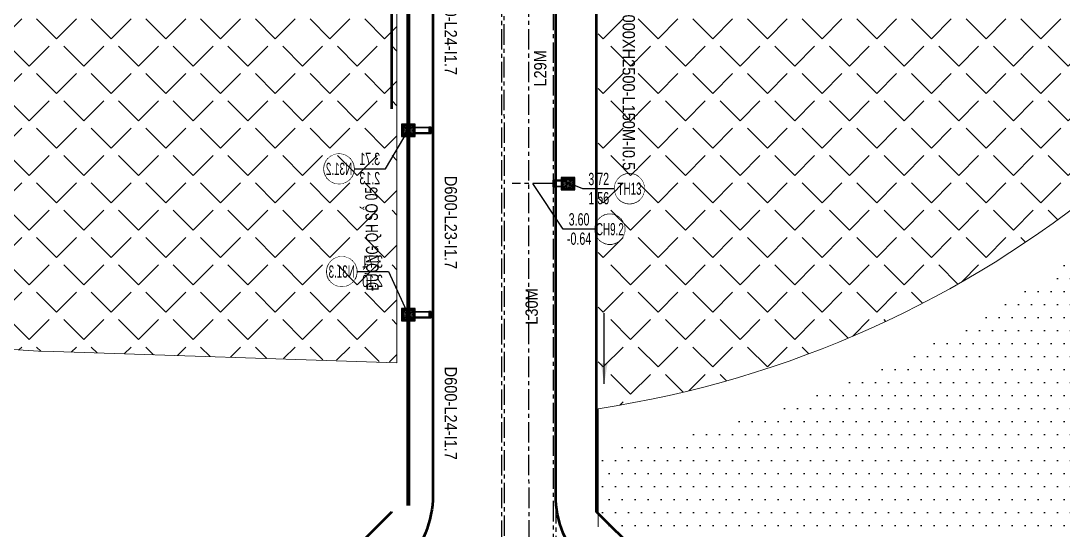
# Model space of a CAD drawing. Extents: x -2063571 to 559285, y 565862 to 1758715.
# Drawn here: x 558398.9 to 558526.2, y 1758231.7 to 1758293.9 of the extents above; entities that cross this region are included whole.
import ezdxf
from ezdxf.enums import TextEntityAlignment as Align

# ---------------------------------------------------------------- set-up
doc = ezdxf.new("R2010")
doc.units = 0
doc.header["$MEASUREMENT"] = 0
doc.set_wipeout_variables(frame=1)
for name, pattern in [('CENTER', [2, 1.25, -0.25, 0.25, -0.25]), ('CENTER2', [1.125, 0.75, -0.125, 0.125, -0.125]), ('DIVIDE2', [0.625, 0.25, -0.125, 0, -0.125, 0, -0.125]), ('HIDDEN', [0.375, 0.25, -0.125])]:
    doc.linetypes.add(name, pattern=pattern)
doc.layers.get('0').update_dxf_attribs({"linetype": 'CONTINUOUS'})
doc.layers.get('DEFPOINTS').update_dxf_attribs({"linetype": 'CONTINUOUS'})
for name, color, linetype, lineweight in [('11111111111111111', 251, 'CONTINUOUS', 0), ('1Duy CDDC', 4, 'CONTINUOUS', 5), ('1Duy CDMG', 3, 'CONTINUOUS', 5), ('1Duy TenGa', 6, 'CONTINUOUS', 5), ('CH', 7, 'CONTINUOUS', 0), ('DUONG CAT', 8, 'CONTINUOUS', 9), ('HACH', 9, 'CONTINUOUS', 5), ('Huong nuoc chay', 2, 'CONTINUOUS', 5), ('k-viahe', 6, 'CONTINUOUS', 15), ('KICH THUOC 1', 4, 'CONTINUOUS', 13), ('KT', 254, 'CONTINUOUS', 0), ('TENDUONGQH', 2, 'CONTINUOUS', 0)]:
    doc.layers.add(name, color=color, linetype=linetype, lineweight=lineweight)
for name, color, linetype in [('1Duy NetDong', 1, 'CONTINUOUS'), ('B-3000', 5, 'CONTINUOUS'), ('d600', 4, 'DIVIDE2'), ('d800', 4, 'CENTER2'), ('GA D600', 4, 'CENTER2'), ('M35 X 500', 6, 'CONTINUOUS'), ('QHCT_Cây xanh đơn vị ở', 76, 'CONTINUOUS'), ('QHCT_Đất công cộng đơn vị ở', 1, 'CONTINUOUS'), ('ththep', 3, 'CONTINUOUS')]:
    doc.layers.add(name, color=color, linetype=linetype)
doc.styles.add('Arial', font='arial_2.ttf', dxfattribs={"width": 0.85})
doc.styles.add('GT_Text_Duan1', font='VHAVAN_1.TTF', dxfattribs={"width": 1.1, "height": 25})
doc.styles.add('Q-TXT', font='ARIALN.TTF')
doc.dimstyles.new('2B3000X2500', dxfattribs={"dimtxt": 2.2, "dimasz": 3.5, "dimexe": 0.18, "dimexo": 0.0625, "dimgap": 0.2, "dimtad": 1, "dimdec": 0, "dimzin": 0, "dimdsep": 46, "dimtxsty": 'Arial', "dimcen": 0.09, "dimse1": 1, "dimse2": 1, "dimsd1": 1, "dimsd2": 1, "dimclrd": 2, "dimclrt": 256, "dimadec": 0, "dimazin": 0, "dimtfac": 1, "dimtdec": 0, "dimtofl": 0, "dimtmove": 2, "dimatfit": 3, "dimfxl": 1, "dimtfill": 1, "dimtfillclr": 256, "dimtolj": 1, "dimtzin": 0, "dimarcsym": 0})
doc.dimstyles.new('B2000X2000', dxfattribs={"dimtxt": 2.2, "dimasz": 3.5, "dimexe": 0.18, "dimexo": 0.0625, "dimgap": 0.2, "dimtad": 1, "dimdec": 0, "dimzin": 0, "dimdsep": 46, "dimtxsty": 'Arial', "dimcen": 0.09, "dimse1": 1, "dimse2": 1, "dimsd1": 1, "dimsd2": 1, "dimclrd": 2, "dimclrt": 256, "dimadec": 0, "dimazin": 0, "dimtfac": 1, "dimtdec": 0, "dimtofl": 0, "dimtmove": 2, "dimatfit": 3, "dimfxl": 1, "dimtfill": 1, "dimtfillclr": 256, "dimtolj": 1, "dimtzin": 0, "dimarcsym": 0})
doc.dimstyles.new('D300', dxfattribs={"dimtxt": 1.5, "dimasz": 3.5, "dimexe": 0.18, "dimexo": 0.0625, "dimgap": 0.2, "dimtad": 1, "dimdec": 0, "dimzin": 0, "dimdsep": 46, "dimtxsty": 'Arial', "dimcen": 0.09, "dimse1": 1, "dimse2": 1, "dimsd1": 1, "dimsd2": 1, "dimclrd": 2, "dimclrt": 256, "dimadec": 0, "dimazin": 0, "dimtfac": 1, "dimtdec": 0, "dimtofl": 0, "dimtmove": 2, "dimatfit": 3, "dimfxl": 1, "dimtfill": 1, "dimtfillclr": 256, "dimtolj": 1, "dimtzin": 0, "dimarcsym": 0})
doc.dimstyles.new('D600', dxfattribs={"dimtxt": 2.2, "dimasz": 3.5, "dimexe": 0.18, "dimexo": 0.0625, "dimgap": 0, "dimtad": 1, "dimdec": 0, "dimzin": 0, "dimdsep": 46, "dimtxsty": 'Arial', "dimcen": 0.09, "dimse1": 1, "dimse2": 1, "dimsd1": 1, "dimsd2": 1, "dimclrd": 2, "dimclrt": 256, "dimadec": 0, "dimazin": 0, "dimtfac": 1, "dimtdec": 0, "dimtofl": 0, "dimtmove": 2, "dimatfit": 3, "dimfxl": 1, "dimtfill": 1, "dimtfillclr": 256, "dimtolj": 1, "dimtzin": 0, "dimarcsym": 0})
pattern_1 = [(114.3671788103, (-1831200.80478, -224170.26384), (-0.0523692889328, 0.0020098775898), [0, -0.046875])]
pattern_2 = [(114.3671788103, (-1831200.99731, -224169.83876), (-0.0523692889328, 0.0020098775898), [0, -0.046875])]
pattern_3 = [(114.3671788103, (-1831201.18984, -224169.413678), (-0.0523692889328, 0.0020098775898), [0, -0.046875])]
pattern_4 = [(45, (1080.85, 348.8946), (-3.338859226, 3.338859226), [3.43408, -1.28778]), (135, (1080.85, 348.8946), (-3.338859226, -3.338859226), [3.43408, -1.28778])]

# ---------------------------------------------------------------- blocks, each defined once
blk = doc.blocks.new('g 25')
at = {"layer": 'HACH'}
h = blk.add_hatch(dxfattribs=at)
h.set_pattern_fill('DOTS', color=1, scale=0.75, angle=474.3672, style=0)
h.set_pattern_definition(pattern_1)
edge = h.paths.add_edge_path()
edge.add_line((0.6, 0.24), (-0.6, 0.24))
edge.add_line((-0.6, 0.24), (-0.6, 0.7))
edge.add_line((-0.6, 0.7), (0.6, 0.7))
edge.add_line((0.6, 0.7), (0.6, 0.24))
h = blk.add_hatch(dxfattribs=at)
h.set_pattern_fill('DOTS', color=1, scale=0.75, angle=474.3672, style=0)
h.set_pattern_definition(pattern_2)
edge = h.paths.add_edge_path()
edge.add_line((0.6, -0.23), (-0.6, -0.23))
edge.add_line((-0.6, -0.23), (-0.6, 0.23))
edge.add_line((-0.6, 0.23), (0.6, 0.23))
edge.add_line((0.6, 0.23), (0.6, -0.23))
h = blk.add_hatch(dxfattribs=at)
h.set_pattern_fill('DOTS', color=1, scale=0.75, angle=474.3672, style=0)
h.set_pattern_definition(pattern_3)
edge = h.paths.add_edge_path()
edge.add_line((0.6, -0.69), (-0.6, -0.69))
edge.add_line((-0.6, -0.69), (-0.6, -0.24))
edge.add_line((-0.6, -0.24), (0.6, -0.24))
edge.add_line((0.6, -0.24), (0.6, -0.69))
at = {"color": 1, "linetype": 'HIDDEN', "ltscale": 7.5}
for p, q in [((-0.3, -2.5), (-0.3, -0.6)), ((0.3, -2.5), (0.3, -0.6)), ((0.3, -2.7), (-0.3, -2.7))]:
    blk.add_line(p, q, dxfattribs=at)
blk.add_lwpolyline([(-0.5, 0.6), (-0.5, -0.6), (0.5, -0.6), (0.5, 0.6)], close=True, dxfattribs=at)
at = {"layer": 'DUONG CAT', "color": 1}
for points in [[(0.6, 0.7), (0.6, 0.24), (-0.6, 0.24), (-0.6, 0.7)], [(0.6, 0.23), (0.6, -0.23), (-0.6, -0.23), (-0.6, 0.23)], [(0.6, -0.24), (0.6, -0.69), (-0.6, -0.69), (-0.6, -0.24)]]:
    blk.add_lwpolyline(points, close=True, dxfattribs=at)
at = {"layer": 'KICH THUOC 1', "color": 1, "ltscale": 5}
for points in [[(-0.3, -2.7), (-0.28, -2.7), (-0.28, -2.55), (-0.3, -2.55)], [(-0.23, -2.7), (-0.21, -2.7), (-0.21, -2.55), (-0.23, -2.55)], [(-0.15, -2.7), (-0.13, -2.7), (-0.13, -2.55), (-0.15, -2.55)], [(-0.08, -2.7), (-0.06, -2.7), (-0.06, -2.55), (-0.08, -2.55)], [(-0.01, -2.7), (0.01, -2.7), (0.01, -2.55), (-0.01, -2.55)], [(0.06, -2.7), (0.08, -2.7), (0.08, -2.55), (0.06, -2.55)], [(0.14, -2.7), (0.16, -2.7), (0.16, -2.55), (0.14, -2.55)], [(0.21, -2.7), (0.23, -2.7), (0.23, -2.55), (0.21, -2.55)], [(0.28, -2.7), (0.3, -2.7), (0.3, -2.55), (0.28, -2.55)]]:
    blk.add_lwpolyline(points, close=True, dxfattribs=at)
at = {"layer": 'M35 X 500', "color": 1}
for p, q in [((0.6, 0.7), (-0.6, -0.69)), ((-0.4, -0.85), (-0.4, -2.5)), ((0.4, -0.85), (0.4, -2.5)), ((-0.4, -2.5), (-0.4, -2.8)), ((0.4, -2.5), (0.4, -2.8)), ((0.4, -2.8), (-0.4, -2.8))]:
    blk.add_line(p, q, dxfattribs=at)
for points in [[(-0.75, 0.85), (-0.75, -0.85), (0.75, -0.85), (0.75, 0.85)], [(-0.6, 0.7), (-0.6, -0.7), (0.6, -0.7), (0.6, 0.7)], [(0.4, -2.8), (0.4, -2.5), (-0.4, -2.5), (-0.4, -2.8)]]:
    blk.add_lwpolyline(points, close=True, dxfattribs=at)
at = {"layer": 'ththep', "color": 1, "ltscale": 5}
for p, q in [((-0.6, 0.7), (0.6, -0.69)), ((-0.6, 0.23), (0.6, 0.23)), ((-0.6, -0.23), (0.6, -0.23)), ((-0.6, -0.7), (0.6, -0.7))]:
    blk.add_line(p, q, dxfattribs=at)
blk = doc.blocks.new('*D274')
at = {"layer": 'DEFPOINTS', "color": 0, "lineweight": 35, "transparency": 16777216}
for p in [(558447.55, 1758304.89), (558447.55, 1758280.99), (558450.62, 1758280.99)]:
    blk.add_point(p, dxfattribs=at)
at = {"layer": 'KT', "transparency": 16777216, "insert": (558451.38, 1758292.94), "char_height": 1.5, "attachment_point": 5, "rotation": 270, "style": 'Arial', "bg_fill": 3, "box_fill_scale": 1.25, "bg_fill_color": 256, "bg_fill_true_color": 13158600, "bg_fill_transparency": 0}
blk.add_mtext('\\A1;D600-L24-I1.7', dxfattribs=at)
blk = doc.blocks.new('*D275')
at = {"layer": 'DEFPOINTS', "color": 0, "lineweight": 35, "transparency": 16777216}
for p in [(558447.55, 1758280.49), (558447.55, 1758257.99), (558450.62, 1758257.99)]:
    blk.add_point(p, dxfattribs=at)
at = {"layer": 'KT', "transparency": 16777216, "insert": (558451.38, 1758269.24), "char_height": 1.5, "attachment_point": 5, "rotation": 270, "style": 'Arial', "bg_fill": 3, "box_fill_scale": 1.25, "bg_fill_color": 256, "bg_fill_true_color": 13158600, "bg_fill_transparency": 0}
blk.add_mtext('\\A1;D600-L23-I1.7', dxfattribs=at)
blk = doc.blocks.new('*D276')
at = {"layer": 'DEFPOINTS', "color": 0, "lineweight": 35, "transparency": 16777216}
for p in [(558447.55, 1758257.99), (558447.44, 1758233.9), (558450.62, 1758233.9)]:
    blk.add_point(p, dxfattribs=at)
at = {"layer": 'KT', "transparency": 16777216, "insert": (558451.38, 1758245.94), "char_height": 1.5, "attachment_point": 5, "rotation": 270, "style": 'Arial', "bg_fill": 3, "box_fill_scale": 1.25, "bg_fill_color": 256, "bg_fill_true_color": 13158600, "bg_fill_transparency": 0}
blk.add_mtext('\\A1;D600-L24-I1.7', dxfattribs=at)
blk = doc.blocks.new('*U255')
at = {"layer": '1Duy NetDong', "ltscale": 3}
blk.add_lwpolyline([(-5.54, -3.91), (-2.31, -3.9), (-2.31, -3.9), (0, 0)], dxfattribs=at)
at = {"layer": '1Duy NetDong', "ltscale": 0.2}
blk.add_lwpolyline([(-7.05, -5.43), (-7.14, -5.43), (-7.24, -5.42), (-7.33, -5.41), (-7.43, -5.39), (-7.52, -5.36), (-7.61, -5.33), (-7.7, -5.29), (-7.78, -5.25), (-7.86, -5.2), (-7.94, -5.15), (-8.02, -5.09), (-8.09, -5.03), (-8.16, -4.96), (-8.22, -4.89), (-8.28, -4.81), (-8.33, -4.73), (-8.38, -4.65), (-8.42, -4.57), (-8.46, -4.48), (-8.49, -4.39), (-8.52, -4.3), (-8.54, -4.21), (-8.56, -4.11), (-8.57, -4.02), (-8.57, -3.92), (-8.57, -3.83), (-8.56, -3.73), (-8.54, -3.64), (-8.52, -3.54), (-8.5, -3.45), (-8.47, -3.36), (-8.43, -3.28), (-8.39, -3.19), (-8.34, -3.11), (-8.28, -3.03), (-8.23, -2.95), (-8.16, -2.88), (-8.1, -2.82), (-8.02, -2.75), (-7.95, -2.69), (-7.87, -2.64), (-7.79, -2.59), (-7.7, -2.55), (-7.62, -2.51), (-7.53, -2.48), (-7.44, -2.45), (-7.34, -2.43), (-7.25, -2.41), (-7.15, -2.4), (-7.06, -2.4), (-6.96, -2.4), (-6.87, -2.41), (-6.78, -2.43), (-6.68, -2.45), (-6.59, -2.47), (-6.5, -2.51), (-6.41, -2.54), (-6.33, -2.59), (-6.25, -2.63), (-6.17, -2.69), (-6.09, -2.75), (-6.02, -2.81), (-5.95, -2.88), (-5.89, -2.95), (-5.83, -3.02), (-5.78, -3.1), (-5.73, -3.18), (-5.68, -3.27), (-5.65, -3.35), (-5.61, -3.44), (-5.59, -3.54), (-5.57, -3.63), (-5.55, -3.72), (-5.54, -3.82), (-5.54, -3.91), (-5.54, -4.01), (-5.55, -4.1), (-5.56, -4.2), (-5.59, -4.29), (-5.61, -4.38), (-5.64, -4.47), (-5.68, -4.56), (-5.72, -4.64), (-5.77, -4.73), (-5.83, -4.8), (-5.88, -4.88), (-5.95, -4.95), (-6.01, -5.02), (-6.08, -5.08), (-6.16, -5.14), (-6.24, -5.19), (-6.32, -5.24), (-6.4, -5.29), (-6.49, -5.32), (-6.58, -5.36), (-6.67, -5.38), (-6.77, -5.41), (-6.86, -5.42), (-6.95, -5.43)], close=True, dxfattribs=at)
at = {"layer": '1Duy CDDC', "ltscale": 3, "style": 'GT_Text_Duan1', "text_generation_flag": 2, "width": 0.65}
blk.add_attdef('DG', text='', height=1.25, rotation=0.1774, dxfattribs=at).set_placement((-3.92, -4.24), align=Align.TOP_CENTER)
at = {"layer": '1Duy CDMG', "ltscale": 0.2, "style": 'GT_Text_Duan1', "text_generation_flag": 2, "width": 0.65}
blk.add_attdef('MG', text='', height=1.25, rotation=0.1774, dxfattribs=at).set_placement((-3.92, -3.91), align=Align.BOTTOM_CENTER)
at = {"ltscale": 0.2}
blk.add_wipeout([(-7.05, -5.43), (-7.14, -5.43), (-7.24, -5.42), (-7.33, -5.41), (-7.43, -5.39), (-7.52, -5.36), (-7.61, -5.33), (-7.7, -5.29), (-7.78, -5.25), (-7.86, -5.2), (-7.94, -5.15), (-8.02, -5.09), (-8.09, -5.03), (-8.16, -4.96), (-8.22, -4.89), (-8.28, -4.81), (-8.33, -4.73), (-8.38, -4.65), (-8.42, -4.57), (-8.46, -4.48), (-8.49, -4.39), (-8.52, -4.3), (-8.54, -4.21), (-8.56, -4.11), (-8.57, -4.02), (-8.57, -3.92), (-8.57, -3.83), (-8.56, -3.73), (-8.54, -3.64), (-8.52, -3.54), (-8.5, -3.45), (-8.47, -3.36), (-8.43, -3.28), (-8.39, -3.19), (-8.34, -3.11), (-8.28, -3.03), (-8.23, -2.95), (-8.16, -2.88), (-8.1, -2.82), (-8.02, -2.75), (-7.95, -2.69), (-7.87, -2.64), (-7.79, -2.59), (-7.7, -2.55), (-7.62, -2.51), (-7.53, -2.48), (-7.44, -2.45), (-7.34, -2.43), (-7.25, -2.41), (-7.15, -2.4), (-7.06, -2.4), (-6.96, -2.4), (-6.87, -2.41), (-6.78, -2.43), (-6.68, -2.45), (-6.59, -2.47), (-6.5, -2.51), (-6.41, -2.54), (-6.33, -2.59), (-6.25, -2.63), (-6.17, -2.69), (-6.09, -2.75), (-6.02, -2.81), (-5.95, -2.88), (-5.89, -2.95), (-5.83, -3.02), (-5.78, -3.1), (-5.73, -3.18), (-5.68, -3.27), (-5.65, -3.35), (-5.61, -3.44), (-5.59, -3.54), (-5.57, -3.63), (-5.55, -3.72), (-5.54, -3.82), (-5.54, -3.91), (-5.54, -4.01), (-5.55, -4.1), (-5.56, -4.2), (-5.59, -4.29), (-5.61, -4.38), (-5.64, -4.47), (-5.68, -4.56), (-5.72, -4.64), (-5.77, -4.73), (-5.83, -4.8), (-5.88, -4.88), (-5.95, -4.95), (-6.01, -5.02), (-6.08, -5.08), (-6.16, -5.14), (-6.24, -5.19), (-6.32, -5.24), (-6.4, -5.29), (-6.49, -5.32), (-6.58, -5.36), (-6.67, -5.38), (-6.77, -5.41), (-6.86, -5.42), (-6.95, -5.43)], dxfattribs=at).dxf.layer = '1Duy NetDong'
at = {"layer": '1Duy TenGa', "ltscale": 3, "style": 'GT_Text_Duan1', "text_generation_flag": 2, "width": 0.6}
blk.add_attdef('TEN', text='', height=1.25, rotation=0.1774, dxfattribs=at).set_placement((-7.05, -3.92), align=Align.MIDDLE_CENTER)
blk = doc.blocks.new('*U256')
at = {"layer": '1Duy NetDong', "ltscale": 0.2}
blk.add_lwpolyline([(-6.76, 2.86), (-6.86, 2.87), (-6.95, 2.87), (-7.05, 2.89), (-7.14, 2.91), (-7.23, 2.94), (-7.32, 2.97), (-7.41, 3), (-7.49, 3.05), (-7.58, 3.1), (-7.65, 3.15), (-7.73, 3.21), (-7.8, 3.27), (-7.87, 3.34), (-7.93, 3.41), (-7.99, 3.48), (-8.04, 3.56), (-8.09, 3.64), (-8.14, 3.73), (-8.17, 3.82), (-8.21, 3.91), (-8.23, 4), (-8.26, 4.09), (-8.27, 4.18), (-8.28, 4.28), (-8.28, 4.37), (-8.28, 4.47), (-8.27, 4.56), (-8.26, 4.66), (-8.24, 4.75), (-8.21, 4.84), (-8.18, 4.93), (-8.14, 5.02), (-8.1, 5.1), (-8.05, 5.19), (-8, 5.27), (-7.94, 5.34), (-7.88, 5.41), (-7.81, 5.48), (-7.74, 5.54), (-7.66, 5.6), (-7.58, 5.66), (-7.5, 5.7), (-7.42, 5.75), (-7.33, 5.79), (-7.24, 5.82), (-7.15, 5.85), (-7.06, 5.87), (-6.96, 5.88), (-6.87, 5.89), (-6.77, 5.89), (-6.68, 5.89), (-6.58, 5.88), (-6.49, 5.87), (-6.39, 5.85), (-6.3, 5.82), (-6.21, 5.79), (-6.13, 5.75), (-6.04, 5.71), (-5.96, 5.66), (-5.88, 5.61), (-5.8, 5.55), (-5.73, 5.49), (-5.67, 5.42), (-5.6, 5.35), (-5.54, 5.27), (-5.49, 5.19), (-5.44, 5.11), (-5.4, 5.03), (-5.36, 4.94), (-5.33, 4.85), (-5.3, 4.76), (-5.28, 4.67), (-5.26, 4.57), (-5.25, 4.48), (-5.25, 4.38), (-5.25, 4.29), (-5.26, 4.19), (-5.28, 4.1), (-5.3, 4.01), (-5.32, 3.91), (-5.36, 3.82), (-5.39, 3.74), (-5.44, 3.65), (-5.48, 3.57), (-5.54, 3.49), (-5.6, 3.42), (-5.66, 3.34), (-5.73, 3.28), (-5.8, 3.21), (-5.87, 3.15), (-5.95, 3.1), (-6.03, 3.05), (-6.12, 3.01), (-6.2, 2.97), (-6.29, 2.94), (-6.39, 2.91), (-6.48, 2.89), (-6.57, 2.88), (-6.67, 2.87)], close=True, dxfattribs=at)
at = {"layer": '1Duy NetDong', "ltscale": 3}
blk.add_lwpolyline([(-5.25, 4.38), (-2.02, 4.39), (-2.02, 4.39), (0, 0)], dxfattribs=at)
at = {"layer": '1Duy CDDC', "ltscale": 3, "style": 'GT_Text_Duan1', "text_generation_flag": 2, "width": 0.65}
blk.add_attdef('DG', text='', height=1.25, rotation=0.1774, dxfattribs=at).set_placement((-3.64, 4.05), align=Align.TOP_CENTER)
at = {"layer": '1Duy CDMG', "ltscale": 0.2, "style": 'GT_Text_Duan1', "text_generation_flag": 2, "width": 0.65}
blk.add_attdef('MG', text='', height=1.25, rotation=0.1774, dxfattribs=at).set_placement((-3.64, 4.39), align=Align.BOTTOM_CENTER)
at = {"ltscale": 0.2}
blk.add_wipeout([(-6.76, 2.86), (-6.86, 2.87), (-6.95, 2.87), (-7.05, 2.89), (-7.14, 2.91), (-7.23, 2.94), (-7.32, 2.97), (-7.41, 3), (-7.49, 3.05), (-7.58, 3.1), (-7.65, 3.15), (-7.73, 3.21), (-7.8, 3.27), (-7.87, 3.34), (-7.93, 3.41), (-7.99, 3.48), (-8.04, 3.56), (-8.09, 3.64), (-8.14, 3.73), (-8.17, 3.82), (-8.21, 3.91), (-8.23, 4), (-8.26, 4.09), (-8.27, 4.18), (-8.28, 4.28), (-8.28, 4.37), (-8.28, 4.47), (-8.27, 4.56), (-8.26, 4.66), (-8.24, 4.75), (-8.21, 4.84), (-8.18, 4.93), (-8.14, 5.02), (-8.1, 5.1), (-8.05, 5.19), (-8, 5.27), (-7.94, 5.34), (-7.88, 5.41), (-7.81, 5.48), (-7.74, 5.54), (-7.66, 5.6), (-7.58, 5.66), (-7.5, 5.7), (-7.42, 5.75), (-7.33, 5.79), (-7.24, 5.82), (-7.15, 5.85), (-7.06, 5.87), (-6.96, 5.88), (-6.87, 5.89), (-6.77, 5.89), (-6.68, 5.89), (-6.58, 5.88), (-6.49, 5.87), (-6.39, 5.85), (-6.3, 5.82), (-6.21, 5.79), (-6.13, 5.75), (-6.04, 5.71), (-5.96, 5.66), (-5.88, 5.61), (-5.8, 5.55), (-5.73, 5.49), (-5.67, 5.42), (-5.6, 5.35), (-5.54, 5.27), (-5.49, 5.19), (-5.44, 5.11), (-5.4, 5.03), (-5.36, 4.94), (-5.33, 4.85), (-5.3, 4.76), (-5.28, 4.67), (-5.26, 4.57), (-5.25, 4.48), (-5.25, 4.38), (-5.25, 4.29), (-5.26, 4.19), (-5.28, 4.1), (-5.3, 4.01), (-5.32, 3.91), (-5.36, 3.82), (-5.39, 3.74), (-5.44, 3.65), (-5.48, 3.57), (-5.54, 3.49), (-5.6, 3.42), (-5.66, 3.34), (-5.73, 3.28), (-5.8, 3.21), (-5.87, 3.15), (-5.95, 3.1), (-6.03, 3.05), (-6.12, 3.01), (-6.2, 2.97), (-6.29, 2.94), (-6.39, 2.91), (-6.48, 2.89), (-6.57, 2.88), (-6.67, 2.87)], dxfattribs=at).dxf.layer = '1Duy NetDong'
at = {"layer": '1Duy TenGa', "ltscale": 3, "style": 'GT_Text_Duan1', "text_generation_flag": 2, "width": 0.6}
blk.add_attdef('TEN', text='', height=1.25, rotation=0.1774, dxfattribs=at).set_placement((-6.77, 4.38), align=Align.MIDDLE_CENTER)
blk = doc.blocks.new('CH-2500')
at = {"layer": 'HACH'}
h = blk.add_hatch(dxfattribs=at)
h.set_pattern_fill('DOTS', color=256, scale=0.75, angle=474.3672, style=0)
h.set_pattern_definition(pattern_1)
edge = h.paths.add_edge_path()
edge.add_line((0.6, 0.24), (-0.6, 0.24))
edge.add_line((-0.6, 0.24), (-0.6, 0.7))
edge.add_line((-0.6, 0.7), (0.6, 0.7))
edge.add_line((0.6, 0.7), (0.6, 0.24))
h = blk.add_hatch(dxfattribs=at)
h.set_pattern_fill('DOTS', color=256, scale=0.75, angle=474.3672, style=0)
h.set_pattern_definition(pattern_2)
edge = h.paths.add_edge_path()
edge.add_line((0.6, -0.23), (-0.6, -0.23))
edge.add_line((-0.6, -0.23), (-0.6, 0.23))
edge.add_line((-0.6, 0.23), (0.6, 0.23))
edge.add_line((0.6, 0.23), (0.6, -0.23))
h = blk.add_hatch(dxfattribs=at)
h.set_pattern_fill('DOTS', color=256, scale=0.75, angle=474.3672, style=0)
h.set_pattern_definition(pattern_3)
edge = h.paths.add_edge_path()
edge.add_line((0.6, -0.69), (-0.6, -0.69))
edge.add_line((-0.6, -0.69), (-0.6, -0.24))
edge.add_line((-0.6, -0.24), (0.6, -0.24))
edge.add_line((0.6, -0.24), (0.6, -0.69))
at = {"color": 9, "linetype": 'HIDDEN', "ltscale": 7.5}
for p, q in [((-0.3, -1.5), (-0.3, -0.6)), ((0.3, -1.5), (0.3, -0.6)), ((0.3, -1.7), (-0.3, -1.7))]:
    blk.add_line(p, q, dxfattribs=at)
blk.add_lwpolyline([(-0.5, 0.6), (-0.5, -0.6), (0.5, -0.6), (0.5, 0.6)], close=True, dxfattribs=at)
at = {"layer": 'DUONG CAT'}
for points in [[(0.6, 0.7), (0.6, 0.24), (-0.6, 0.24), (-0.6, 0.7)], [(0.6, 0.23), (0.6, -0.23), (-0.6, -0.23), (-0.6, 0.23)], [(0.6, -0.24), (0.6, -0.69), (-0.6, -0.69), (-0.6, -0.24)]]:
    blk.add_lwpolyline(points, close=True, dxfattribs=at)
at = {"layer": 'KICH THUOC 1', "color": 9, "ltscale": 5}
for points in [[(-0.3, -1.7), (-0.28, -1.7), (-0.28, -1.55), (-0.3, -1.55)], [(-0.23, -1.7), (-0.21, -1.7), (-0.21, -1.55), (-0.23, -1.55)], [(-0.15, -1.7), (-0.13, -1.7), (-0.13, -1.55), (-0.15, -1.55)], [(-0.08, -1.7), (-0.06, -1.7), (-0.06, -1.55), (-0.08, -1.55)], [(-0.01, -1.7), (0.01, -1.7), (0.01, -1.55), (-0.01, -1.55)], [(0.06, -1.7), (0.08, -1.7), (0.08, -1.55), (0.06, -1.55)], [(0.14, -1.7), (0.16, -1.7), (0.16, -1.55), (0.14, -1.55)], [(0.21, -1.7), (0.23, -1.7), (0.23, -1.55), (0.21, -1.55)], [(0.28, -1.7), (0.3, -1.7), (0.3, -1.55), (0.28, -1.55)]]:
    blk.add_lwpolyline(points, close=True, dxfattribs=at)
at = {"layer": 'M35 X 500', "color": 3}
for p, q in [((0.6, 0.7), (-0.6, -0.69)), ((-0.4, -0.85), (-0.4, -1.5)), ((0.4, -0.85), (0.4, -1.5)), ((-0.4, -1.5), (-0.4, -1.8)), ((0.4, -1.8), (-0.4, -1.8)), ((0.4, -1.5), (0.4, -1.8))]:
    blk.add_line(p, q, dxfattribs=at)
for points in [[(-0.75, 0.85), (-0.75, -0.85), (0.75, -0.85), (0.75, 0.85)], [(-0.6, 0.7), (-0.6, -0.7), (0.6, -0.7), (0.6, 0.7)], [(0.4, -1.8), (0.4, -1.5), (-0.4, -1.5), (-0.4, -1.8)]]:
    blk.add_lwpolyline(points, close=True, dxfattribs=at)
at = {"layer": 'ththep', "ltscale": 5}
for p, q in [((-0.6, 0.7), (0.6, -0.69)), ((-0.6, 0.23), (0.6, 0.23)), ((-0.6, -0.23), (0.6, -0.23)), ((-0.6, -0.7), (0.6, -0.7))]:
    blk.add_line(p, q, dxfattribs=at)
blk = doc.blocks.new('*D284')
at = {"layer": 'DEFPOINTS', "color": 0, "linetype": 'CENTER2', "lineweight": 35, "transparency": 16777216}
for p in [(558462.24, 1758273.98), (558465.05, 1758273.98), (558465.05, 1758243.99)]:
    blk.add_point(p, dxfattribs=at)
at = {"layer": 'd800', "linetype": 'CENTER2', "transparency": 16777216, "insert": (558461.27, 1758258.98), "char_height": 1.5, "attachment_point": 5, "rotation": 90, "style": 'Arial', "bg_fill": 3, "box_fill_scale": 1.25, "bg_fill_color": 256, "bg_fill_true_color": 13158600, "bg_fill_transparency": 0}
blk.add_mtext('\\A1;L30M', dxfattribs=at)
blk = doc.blocks.new('*D285')
at = {"layer": 'DEFPOINTS', "color": 0, "linetype": 'CENTER2', "lineweight": 35, "transparency": 16777216}
for p in [(558462.24, 1758302.49), (558464.75, 1758302.49), (558464.74, 1758273.98)]:
    blk.add_point(p, dxfattribs=at)
at = {"layer": 'd800', "linetype": 'CENTER2', "transparency": 16777216, "insert": (558462.32, 1758288.06), "char_height": 1.5, "attachment_point": 5, "rotation": 90, "style": 'Arial', "bg_fill": 3, "box_fill_scale": 1.25, "bg_fill_color": 256, "bg_fill_true_color": 13158600, "bg_fill_transparency": 0}
blk.add_mtext('\\A1;L29M', dxfattribs=at)
blk = doc.blocks.new('*D287')
at = {"layer": 'DEFPOINTS', "color": 0, "linetype": 'CENTER2', "lineweight": 35, "transparency": 16777216}
for p in [(558464.2, 1758375.88), (558468.38, 1758375.88), (558464.22, 1758225.88)]:
    blk.add_point(p, dxfattribs=at)
at = {"layer": 'd800', "linetype": 'CENTER2', "transparency": 16777216, "insert": (558473.11, 1758286.71), "char_height": 1.5, "attachment_point": 5, "rotation": 270.0089, "style": 'Arial', "bg_fill": 3, "box_fill_scale": 1.25, "bg_fill_color": 256, "bg_fill_true_color": 13158600, "bg_fill_transparency": 0}
blk.add_mtext('\\A1;2B3000XH2500-L150M-I0.5', dxfattribs=at)
blk = doc.blocks.new('*U233')
at = {"layer": '1Duy NetDong', "ltscale": 3}
blk.add_lwpolyline([(5.16, -0.77), (1.93, -0.78), (1.93, -0.78), (0, 0)], dxfattribs=at)
at = {"layer": '1Duy NetDong', "ltscale": 0.2}
blk.add_lwpolyline([(6.68, -2.28), (6.78, -2.28), (6.87, -2.27), (6.96, -2.26), (7.06, -2.23), (7.15, -2.21), (7.24, -2.18), (7.33, -2.14), (7.41, -2.09), (7.49, -2.05), (7.57, -1.99), (7.65, -1.93), (7.72, -1.87), (7.78, -1.8), (7.85, -1.73), (7.91, -1.66), (7.96, -1.58), (8.01, -1.49), (8.05, -1.41), (8.09, -1.32), (8.12, -1.23), (8.15, -1.14), (8.17, -1.05), (8.18, -0.95), (8.19, -0.86), (8.19, -0.76), (8.19, -0.67), (8.18, -0.57), (8.16, -0.48), (8.14, -0.39), (8.12, -0.3), (8.08, -0.21), (8.05, -0.12), (8, -0.03), (7.95, 0.05), (7.9, 0.13), (7.84, 0.2), (7.78, 0.27), (7.71, 0.34), (7.64, 0.4), (7.56, 0.46), (7.48, 0.51), (7.4, 0.56), (7.32, 0.61), (7.23, 0.64), (7.14, 0.68), (7.05, 0.7), (6.96, 0.72), (6.86, 0.74), (6.77, 0.75), (6.67, 0.75), (6.58, 0.74), (6.48, 0.74), (6.39, 0.72), (6.29, 0.7), (6.2, 0.67), (6.11, 0.64), (6.03, 0.6), (5.94, 0.56), (5.86, 0.51), (5.78, 0.46), (5.71, 0.4), (5.64, 0.33), (5.57, 0.27), (5.51, 0.19), (5.45, 0.12), (5.39, 0.04), (5.35, -0.04), (5.3, -0.13), (5.27, -0.21), (5.23, -0.3), (5.21, -0.4), (5.19, -0.49), (5.17, -0.58), (5.16, -0.68), (5.16, -0.77), (5.16, -0.87), (5.17, -0.96), (5.19, -1.06), (5.21, -1.15), (5.24, -1.24), (5.27, -1.33), (5.31, -1.42), (5.35, -1.5), (5.4, -1.58), (5.45, -1.66), (5.51, -1.74), (5.57, -1.81), (5.64, -1.88), (5.71, -1.94), (5.79, -2), (5.87, -2.05), (5.95, -2.1), (6.04, -2.14), (6.12, -2.18), (6.21, -2.21), (6.3, -2.24), (6.4, -2.26), (6.49, -2.27), (6.59, -2.28)], close=True, dxfattribs=at)
at = {"layer": '1Duy CDDC', "ltscale": 3, "style": 'GT_Text_Duan1', "width": 0.65}
blk.add_attdef('DG', text='', height=1.25, rotation=0.1774, dxfattribs=at).set_placement((3.55, -1.11), align=Align.TOP_CENTER)
at = {"layer": '1Duy CDMG', "ltscale": 0.2, "style": 'GT_Text_Duan1', "width": 0.65}
blk.add_attdef('MG', text='', height=1.25, rotation=0.1774, dxfattribs=at).set_placement((3.55, -0.78), align=Align.BOTTOM_CENTER)
at = {"ltscale": 0.2}
blk.add_wipeout([(6.68, -2.28), (6.78, -2.28), (6.87, -2.27), (6.96, -2.26), (7.06, -2.23), (7.15, -2.21), (7.24, -2.18), (7.33, -2.14), (7.41, -2.09), (7.49, -2.05), (7.57, -1.99), (7.65, -1.93), (7.72, -1.87), (7.78, -1.8), (7.85, -1.73), (7.91, -1.66), (7.96, -1.58), (8.01, -1.49), (8.05, -1.41), (8.09, -1.32), (8.12, -1.23), (8.15, -1.14), (8.17, -1.05), (8.18, -0.95), (8.19, -0.86), (8.19, -0.76), (8.19, -0.67), (8.18, -0.57), (8.16, -0.48), (8.14, -0.39), (8.12, -0.3), (8.08, -0.21), (8.05, -0.12), (8, -0.03), (7.95, 0.05), (7.9, 0.13), (7.84, 0.2), (7.78, 0.27), (7.71, 0.34), (7.64, 0.4), (7.56, 0.46), (7.48, 0.51), (7.4, 0.56), (7.32, 0.61), (7.23, 0.64), (7.14, 0.68), (7.05, 0.7), (6.96, 0.72), (6.86, 0.74), (6.77, 0.75), (6.67, 0.75), (6.58, 0.74), (6.48, 0.74), (6.39, 0.72), (6.29, 0.7), (6.2, 0.67), (6.11, 0.64), (6.03, 0.6), (5.94, 0.56), (5.86, 0.51), (5.78, 0.46), (5.71, 0.4), (5.64, 0.33), (5.57, 0.27), (5.51, 0.19), (5.45, 0.12), (5.39, 0.04), (5.35, -0.04), (5.3, -0.13), (5.27, -0.21), (5.23, -0.3), (5.21, -0.4), (5.19, -0.49), (5.17, -0.58), (5.16, -0.68), (5.16, -0.77), (5.16, -0.87), (5.17, -0.96), (5.19, -1.06), (5.21, -1.15), (5.24, -1.24), (5.27, -1.33), (5.31, -1.42), (5.35, -1.5), (5.4, -1.58), (5.45, -1.66), (5.51, -1.74), (5.57, -1.81), (5.64, -1.88), (5.71, -1.94), (5.79, -2), (5.87, -2.05), (5.95, -2.1), (6.04, -2.14), (6.12, -2.18), (6.21, -2.21), (6.3, -2.24), (6.4, -2.26), (6.49, -2.27), (6.59, -2.28)], dxfattribs=at).dxf.layer = '1Duy NetDong'
at = {"layer": '1Duy TenGa', "ltscale": 3, "style": 'GT_Text_Duan1', "width": 0.6}
blk.add_attdef('TEN', text='', height=1.25, rotation=0.1774, dxfattribs=at).set_placement((6.68, -0.77), align=Align.MIDDLE_CENTER)
blk = doc.blocks.new('*U237')
at = {"layer": '1Duy NetDong', "ltscale": 3}
blk.add_lwpolyline([(6.34, -4.64), (3.11, -4.64), (3.11, -4.64), (0, 0)], dxfattribs=at)
at = {"layer": '1Duy NetDong', "ltscale": 0.2}
blk.add_lwpolyline([(7.85, -6.16), (7.95, -6.15), (8.04, -6.15), (8.14, -6.13), (8.23, -6.11), (8.32, -6.08), (8.41, -6.05), (8.5, -6.01), (8.58, -5.97), (8.66, -5.92), (8.74, -5.87), (8.82, -5.81), (8.89, -5.75), (8.96, -5.68), (9.02, -5.61), (9.08, -5.53), (9.13, -5.45), (9.18, -5.37), (9.22, -5.29), (9.26, -5.2), (9.29, -5.11), (9.32, -5.02), (9.34, -4.93), (9.36, -4.83), (9.36, -4.74), (9.37, -4.64), (9.36, -4.55), (9.36, -4.45), (9.34, -4.36), (9.32, -4.26), (9.29, -4.17), (9.26, -4.08), (9.22, -4), (9.18, -3.91), (9.13, -3.83), (9.08, -3.75), (9.02, -3.68), (8.96, -3.6), (8.89, -3.54), (8.82, -3.47), (8.74, -3.42), (8.66, -3.36), (8.58, -3.31), (8.5, -3.27), (8.41, -3.23), (8.32, -3.2), (8.23, -3.17), (8.14, -3.15), (8.04, -3.14), (7.95, -3.13), (7.85, -3.13), (7.76, -3.13), (7.66, -3.14), (7.57, -3.15), (7.47, -3.17), (7.38, -3.2), (7.29, -3.23), (7.21, -3.27), (7.12, -3.31), (7.04, -3.36), (6.96, -3.42), (6.89, -3.47), (6.81, -3.54), (6.75, -3.6), (6.68, -3.68), (6.63, -3.75), (6.57, -3.83), (6.52, -3.91), (6.48, -4), (6.44, -4.08), (6.41, -4.17), (6.38, -4.26), (6.36, -4.36), (6.35, -4.45), (6.34, -4.55), (6.34, -4.64), (6.34, -4.74), (6.35, -4.83), (6.36, -4.93), (6.38, -5.02), (6.41, -5.11), (6.44, -5.2), (6.48, -5.29), (6.52, -5.37), (6.57, -5.45), (6.63, -5.53), (6.68, -5.61), (6.75, -5.68), (6.81, -5.75), (6.89, -5.81), (6.96, -5.87), (7.04, -5.92), (7.12, -5.97), (7.21, -6.01), (7.29, -6.05), (7.38, -6.08), (7.47, -6.11), (7.57, -6.13), (7.66, -6.15), (7.76, -6.15)], close=True, dxfattribs=at)
at = {"layer": '1Duy CDDC', "ltscale": 3, "style": 'GT_Text_Duan1', "width": 0.65}
blk.add_attdef('DG', text='', height=1.25, dxfattribs=at).set_placement((4.72, -4.98), align=Align.TOP_CENTER)
at = {"layer": '1Duy CDMG', "ltscale": 0.2, "style": 'GT_Text_Duan1', "width": 0.65}
blk.add_attdef('MG', text='', height=1.25, dxfattribs=at).set_placement((4.72, -4.64), align=Align.BOTTOM_CENTER)
at = {"ltscale": 0.2}
blk.add_wipeout([(7.85, -6.16), (7.95, -6.15), (8.04, -6.15), (8.14, -6.13), (8.23, -6.11), (8.32, -6.08), (8.41, -6.05), (8.5, -6.01), (8.58, -5.97), (8.66, -5.92), (8.74, -5.87), (8.82, -5.81), (8.89, -5.75), (8.96, -5.68), (9.02, -5.61), (9.08, -5.53), (9.13, -5.45), (9.18, -5.37), (9.22, -5.29), (9.26, -5.2), (9.29, -5.11), (9.32, -5.02), (9.34, -4.93), (9.36, -4.83), (9.36, -4.74), (9.37, -4.64), (9.36, -4.55), (9.36, -4.45), (9.34, -4.36), (9.32, -4.26), (9.29, -4.17), (9.26, -4.08), (9.22, -4), (9.18, -3.91), (9.13, -3.83), (9.08, -3.75), (9.02, -3.68), (8.96, -3.6), (8.89, -3.54), (8.82, -3.47), (8.74, -3.42), (8.66, -3.36), (8.58, -3.31), (8.5, -3.27), (8.41, -3.23), (8.32, -3.2), (8.23, -3.17), (8.14, -3.15), (8.04, -3.14), (7.95, -3.13), (7.85, -3.13), (7.76, -3.13), (7.66, -3.14), (7.57, -3.15), (7.47, -3.17), (7.38, -3.2), (7.29, -3.23), (7.21, -3.27), (7.12, -3.31), (7.04, -3.36), (6.96, -3.42), (6.89, -3.47), (6.81, -3.54), (6.75, -3.6), (6.68, -3.68), (6.63, -3.75), (6.57, -3.83), (6.52, -3.91), (6.48, -4), (6.44, -4.08), (6.41, -4.17), (6.38, -4.26), (6.36, -4.36), (6.35, -4.45), (6.34, -4.55), (6.34, -4.64), (6.34, -4.74), (6.35, -4.83), (6.36, -4.93), (6.38, -5.02), (6.41, -5.11), (6.44, -5.2), (6.48, -5.29), (6.52, -5.37), (6.57, -5.45), (6.63, -5.53), (6.68, -5.61), (6.75, -5.68), (6.81, -5.75), (6.89, -5.81), (6.96, -5.87), (7.04, -5.92), (7.12, -5.97), (7.21, -6.01), (7.29, -6.05), (7.38, -6.08), (7.47, -6.11), (7.57, -6.13), (7.66, -6.15), (7.76, -6.15)], dxfattribs=at).dxf.layer = '1Duy NetDong'
at = {"layer": '1Duy TenGa', "ltscale": 3, "style": 'GT_Text_Duan1', "width": 0.6}
blk.add_attdef('TEN', text='', height=1.25, dxfattribs=at).set_placement((7.85, -4.64), align=Align.MIDDLE_CENTER)

msp = doc.modelspace()

# ---------------------------------------------------------------- hatches: boundary and pattern name
at = {"layer": 'TENDUONGQH', "linetype": 'Continuous'}
h = msp.add_hatch(dxfattribs=at)
h.set_pattern_fill('ANSI31', color=5, style=0)
h.set_pattern_definition([(45, (1017.99598, 368.75081), (-0.088388347648, 0.088388347648), [])])
h.paths.add_polyline_path([(558517.516, 1758160.281), (558521.116, 1758162.561), (558523.896, 1758165.281), (558518.436, 1758167.081), (558505.666, 1758168.431), (558506.296, 1758162.171), (558506.626, 1758162.171), (558506.626, 1758161.571), (558506.369, 1758161.571), (558507.026, 1758157.041), (558512.616, 1758158.131)])
edge = h.paths.add_edge_path()
edge.add_line((558593.316, 1758381.922), (558593.315, 1758383.422))
edge = h.paths.add_edge_path(flags=17)
edge.add_line((558595.416, 1758381.924), (558595.415, 1758383.424))
h.paths.add_polyline_path([(558595.416, 1758381.924), (558595.415, 1758384.023), (558593.316, 1758384.023), (558593.316, 1758381.922)])
edge = h.paths.add_edge_path(flags=0)
edge.add_line((558593.565, 1758383.173), (558593.565, 1758383.773))
h.paths.add_polyline_path([(558593.565, 1758383.773), (558595.166, 1758383.773), (558595.166, 1758382.174), (558593.565, 1758382.174)], flags=0)
h.paths.add_polyline_path([(558593.465, 1758383.873), (558595.266, 1758383.873), (558595.266, 1758382.074), (558593.465, 1758382.074)], flags=16)
h.paths.add_polyline_path([(558593.315, 1758384.023), (558595.416, 1758384.023), (558595.416, 1758381.924), (558593.315, 1758381.924)])
h.paths.add_polyline_path([(558593.465, 1758383.873), (558595.266, 1758383.873), (558595.266, 1758382.973), (558593.465, 1758382.973)], flags=0)
h.paths.add_polyline_path([(558593.465, 1758383.423), (558595.266, 1758383.423), (558595.266, 1758382.973), (558593.465, 1758382.973)], flags=0)
h.paths.add_polyline_path([(558593.465, 1758383.423), (558595.266, 1758383.423), (558595.266, 1758383.873), (558593.465, 1758383.873)], flags=16)
edge = h.paths.add_edge_path(flags=0)
edge.add_line((558593.565, 1758382.774), (558593.565, 1758382.174))
h.paths.add_polyline_path([(558593.465, 1758382.074), (558595.266, 1758382.074), (558595.266, 1758382.973), (558593.465, 1758382.973)], flags=16)
h.paths.add_polyline_path([(558593.465, 1758382.524), (558595.266, 1758382.524), (558595.266, 1758382.973), (558593.465, 1758382.973)], flags=0)
h.paths.add_polyline_path([(558593.465, 1758382.524), (558595.266, 1758382.524), (558595.266, 1758382.074), (558593.465, 1758382.074)], flags=16)

# ---------------------------------------------------------------- linework, layer by layer
at = {"layer": 'B-3000', "color": 7, "linetype": 'CENTER', "ltscale": 2, "flags": 128}
msp.add_lwpolyline([(558464.175, 1758310.975), (558464.245, 1758064.782), (558437.972, 1758064.788), (558437.972, 1758060.058)], dxfattribs=at)
at = {"layer": 'd600', "color": 6, "linetype": 'DIVIDE2', "ltscale": 10, "const_width": 0.5}
msp.add_lwpolyline([(558446.199, 1758234.647), (558446.199, 1758282.21), (558446.199, 1758290.099), (558446.199, 1758303.986)], dxfattribs=at)

# ---------------------------------------------------------------- block references
at = {"layer": 'CH', "linetype": 'CENTER2', "rotation": 269.999999987093}
msp.add_blockref('CH-2500', (558465.699, 1758273.987), dxfattribs=at)
at = {"layer": 'GA D600', "linetype": 'CENTER2', "rotation": 90}
for p in [(558446.199, 1758280.486), (558446.199, 1758257.986)]:
    msp.add_blockref('g 25', p, dxfattribs=at)

# ---------------------------------------------------------------- leaders
at = {"layer": 'Huong nuoc chay'}
msp.add_leader([(558470.118, 1758249.527), (558470.117, 1758258.143)], dimstyle='D300', override={"dimasz": 2.5, "dimgap": 0.2, "dimtad": 0}, dxfattribs=at)

# ---------------------------------------------------------------- next in the draw order: block references
at = {"layer": '1Duy NetDong', "xscale": 1.2000048000192, "yscale": 1.2000048000192, "zscale": 1.2000048000192}
for name, p, values in [('*U255', (558446.198, 1758280.489), {'TEN': 'N31.2', 'DG': '2.13', 'MG': '3.71'}), ('*U256', (558446.198, 1758257.989), {'TEN': 'N31.3', 'DG': '2.10', 'MG': '3.71'})]:
    msp.add_blockref(name, p, dxfattribs=at).add_auto_attribs(values)

# ---------------------------------------------------------------- next in the draw order: dimensions: what is measured, and where the dimension line sits
at = {"layer": 'd800', "linetype": 'CENTER2'}
dim = msp.add_linear_dim(base=(558462.239, 1758273.976), p1=(558465.052, 1758243.986), p2=(558465.052, 1758273.976), angle=90, dimstyle='B2000X2000', override={"dimtxt": 1.5, "dimpost": 'L<>M'}, dxfattribs=at)
dim.commit()
dim.dimension.update_dxf_attribs({"geometry": '*D284', "text_midpoint": (558461.273, 1758258.981)})
at = {"layer": 'KT'}
dim = msp.add_linear_dim(base=(558450.617, 1758280.987), p1=(558447.549, 1758304.887), p2=(558447.549, 1758280.987), angle=270, dimstyle='D600', override={"dimtxt": 1.5, "dimpost": 'D600-L<>-I1.7'}, dxfattribs=at)
dim.commit()
dim.dimension.update_dxf_attribs({"geometry": '*D274', "text_midpoint": (558451.383, 1758292.937)})

# ---------------------------------------------------------------- next in the draw order: hatches: boundary and pattern name
at = {"layer": 'QHCT_Đất công cộng đơn vị ở'}
h = msp.add_hatch(dxfattribs=at)
h.set_pattern_fill('ANGLE', color=8, scale=0.676, angle=45, style=0)
h.set_pattern_definition(pattern_4)
edge = h.paths.add_edge_path()
edge.add_arc((558455.987, 1758373.972), 66.821, 204.99365, 256.5908, ccw=False)
edge.add_arc((558388.857, 1758340.605), 8.335, 38.01938, 99.23968)
edge.add_arc((558451.827, 1758115.201), 242.319, 105.38992, 123.79481)
edge.add_arc((558572.188, 1758477.902), 301.868, 212.30478, 222.29131)
edge.add_arc((558404.861, 1758337.552), 84.107, 228.27834, 268.6771)
edge.add_line((558402.919, 1758253.467), (558444.802, 1758252.184))
edge.add_line((558444.802, 1758252.184), (558444.802, 1758302.509))
edge.add_arc((558437.802, 1758302.509), 7, 360, 427.40894)

# ---------------------------------------------------------------- next in the draw order: linework, layer by layer
at = {"layer": '11111111111111111', "color": 1, "lineweight": 53}
msp.add_lwpolyline([(558444.199, 1758283.133), (558444.199, 1758304.347, 0.3470587), (558438.826, 1758311.155, -0.2253767), (558396.066, 1758345.581, -0.005515), (558395.466, 1758346.859, 0.3675285), (558387.259, 1758350.71, 0.0955413), (558305.359, 1758310.521), (558296.564, 1758303.881), (558295.562, 1758296.871), (558311.373, 1758275.664, 0.2264952), (558389.592, 1758228.908), (558439.191, 1758228.908), (558444.199, 1758233.915), (558444.199, 1758233.915)], format="xyb", dxfattribs=at)
at = {"layer": 'k-viahe', "ltscale": 2}
msp.add_lwpolyline([(558348.747, 1758274.859, -0.0415948), (558317.015, 1758316.557, -0.0811131), (558387.748, 1758348.866, -0.2662147), (558395.423, 1758345.738, 0.1130249), (558413.743, 1758322.198, 0.1093836), (558439.403, 1758309.324, -0.3481305), (558444.802, 1758302.509), (558444.802, 1758252.111), (558402.919, 1758253.467, -0.178096)], format="xyb", close=True, dxfattribs=at)
msp.add_lwpolyline([(558348.747, 1758274.859, -0.0415948), (558317.015, 1758316.557, -0.0811131), (558387.748, 1758348.866, -0.2662147), (558395.423, 1758345.738, 0.1130249), (558413.743, 1758322.198, 0.1093836), (558439.403, 1758309.324, -0.3481305), (558444.802, 1758302.509), (558444.802, 1758252.111), (558402.919, 1758253.467, -0.178096)], format="xyb", close=True, dxfattribs=at)
for points in [[(558444.802, 1758252.111), (558444.802, 1758302.509, 0.3481305), (558439.403, 1758309.324, -0.2259563), (558395.423, 1758345.738, 0.2736643), (558387.519, 1758348.832)], [(558444.802, 1758252.111), (558402.919, 1758253.467, -0.178096), (558348.747, 1758274.859, -0.0415948), (558317.015, 1758316.557, -0.038624)]]:
    msp.add_lwpolyline(points, format="xyb", dxfattribs=at)

# ---------------------------------------------------------------- next in the draw order: texts
at = {"layer": 'TENDUONGQH', "color": 8, "style": 'Q-TXT', "width": 0.85}
msp.add_text('ÐƯỜNG QH SỐ 05', height=1.5, rotation=90.77898, dxfattribs=at).set_placement((558441.842, 1758260.919, 0.7), align=Align.MIDDLE_LEFT)

# ---------------------------------------------------------------- next in the draw order: dimensions: what is measured, and where the dimension line sits
at = {"layer": 'd800', "linetype": 'CENTER2'}
dim = msp.add_linear_dim(base=(558462.239, 1758302.486), p1=(558464.738, 1758273.976), p2=(558464.752, 1758302.486), angle=90, dimstyle='B2000X2000', override={"dimtxt": 1.5, "dimpost": 'L<>M'}, dxfattribs=at)
dim.commit()
dim.dimension.update_dxf_attribs({"geometry": '*D285', "text_midpoint": (558462.319, 1758288.064), "dimtype": 160})
at = {"layer": 'KT'}
dim = msp.add_linear_dim(base=(558450.616751759, 1758257.986515325), p1=(558447.548591756, 1758280.486515325), p2=(558447.548591756, 1758257.986515325), angle=270, dimstyle='D600', override={"dimtxt": 1.5, "dimpost": 'D600-L<>-I1.7'}, dxfattribs=at)
dim.commit()
dim.dimension.update_dxf_attribs({"geometry": '*D275', "text_midpoint": (558451.383122836, 1758269.236515325)})

# ---------------------------------------------------------------- next in the draw order: linework, layer by layer
at = {"layer": 'B-3000', "color": 8, "linetype": 'CENTER', "ltscale": 2}
msp.add_line((558463.899, 1758273.987), (558458.877, 1758273.986), dxfattribs=at)
at = {"layer": 'B-3000', "color": 8, "linetype": 'CENTER', "ltscale": 2, "flags": 128}
msp.add_lwpolyline([(558460.882, 1758316.865, -0.0048814), (558460.876, 1758306.07), (558460.918, 1758157.637)], format="xyb", dxfattribs=at)

# ---------------------------------------------------------------- next in the draw order: dimensions: what is measured, and where the dimension line sits
at = {"layer": 'KT'}
dim = msp.add_linear_dim(base=(558450.617, 1758233.896), p1=(558447.549, 1758257.987), p2=(558447.439, 1758233.896), angle=270, dimstyle='D600', override={"dimtxt": 1.5, "dimpost": 'D600-L<>-I1.7'}, dxfattribs=at)
dim.commit()
dim.dimension.update_dxf_attribs({"geometry": '*D276', "text_midpoint": (558451.383, 1758245.941)})

# ---------------------------------------------------------------- next in the draw order: linework, layer by layer
at = {"layer": '11111111111111111', "color": 1, "lineweight": 53}
msp.add_lwpolyline([(558449.199, 1758282.21), (558449.199, 1758235.908, -0.4142136), (558437.199, 1758223.908), (558389.362, 1758223.908, -0.2267308), (558307.284, 1758272.783), (558298.143, 1758285.044), (558291.541, 1758293.899, -0.4124461), (558293.532, 1758307.857), (558302.346, 1758314.512, -0.0941674), (558384.654, 1758355.179, 0.0095244), (558385.946, 1758355.535, -0.3675285), (558400.016, 1758348.933, 0.2311251), (558439.988, 1758316.018, -0.3470587), (558449.199, 1758304.347), (558449.199, 1758290.099)], format="xyb", close=True, dxfattribs=at)
at = {"layer": 'B-3000', "color": 7, "linetype": 'CENTER', "ltscale": 2, "flags": 128}
for points in [[(558451.148, 1758314.723), (558457.874, 1758314.725), (558457.918, 1758159.387)], [(558451.148, 1758314.423), (558457.574, 1758314.425), (558457.618, 1758159.687)]]:
    msp.add_lwpolyline(points, dxfattribs=at)

# ---------------------------------------------------------------- next in the draw order: dimensions: what is measured, and where the dimension line sits
at = {"layer": 'd800', "linetype": 'CENTER2'}
dim = msp.add_linear_dim(base=(558468.381, 1758375.88), p1=(558464.219, 1758225.879), p2=(558464.196, 1758375.879), angle=90.00885, dimstyle='2B3000X2500', override={"dimtxt": 1.5, "dimpost": '2B3000XH2500-L<>M-I0.5'}, dxfattribs=at)
dim.commit()
dim.dimension.update_dxf_attribs({"geometry": '*D287', "text_midpoint": (558473.11, 1758286.709), "dimtype": 161})

# ---------------------------------------------------------------- next in the draw order: linework, layer by layer
at = {"layer": 'B-3000', "color": 7, "linetype": 'CENTER', "ltscale": 2, "flags": 128}
msp.add_lwpolyline([(558463.875, 1758311.229), (558463.899, 1758226.431)], dxfattribs=at)

# ---------------------------------------------------------------- next in the draw order: block references
at = {"layer": '1Duy NetDong', "xscale": 1.2000048000192, "yscale": 1.2000048000192, "zscale": 1.2000048000192}
msp.add_blockref('*U233', (558465.192, 1758274.29), dxfattribs=at).add_auto_attribs({'TEN': 'TH13', 'DG': '1.56', 'MG': '3.72'})

# ---------------------------------------------------------------- next in the draw order: block references
at = {"layer": '1Duy NetDong', "xscale": 1.200192030724916, "yscale": 1.200192030724916, "zscale": 1.200192030724916}
msp.add_blockref('*U237', (558461.387, 1758273.988), dxfattribs=at).add_auto_attribs({'TEN': 'CH9.2', 'DG': '-0.64', 'MG': '3.60'})

# ---------------------------------------------------------------- next in the draw order: hatches: boundary and pattern name
at = {"layer": 'QHCT_Cây xanh đơn vị ở'}
h = msp.add_hatch(dxfattribs=at)
h.set_pattern_fill('DOTS', color=8, style=0)
h.set_pattern_definition([(0, (1080.4217, 349.0401), (0.79375, 1.5875), [0, -1.5875])])
edge = h.paths.add_edge_path()
edge.add_line((558553.602, 1758227.084), (558564.861, 1758227.084))
edge.add_line((558564.861, 1758227.084), (558570.832, 1758233.606))
edge.add_line((558570.832, 1758233.606), (558570.832, 1758330.352))
edge.add_arc((558450.121, 1758373.093), 128.055, 309.68139, 340.50211, ccw=False)
edge.add_line((558531.886, 1758274.541), (558536.98, 1758264.562))
edge.add_line((558536.98, 1758264.562), (558546.549, 1758243.235))
edge.add_line((558546.549, 1758243.235), (558553.602, 1758227.084))
edge = h.paths.add_edge_path()
edge.add_line((558469.385, 1758241.323), (558469.385, 1758232.084))
edge.add_line((558469.385, 1758232.084), (558475.818, 1758227.084))
edge.add_line((558475.818, 1758227.084), (558547.1, 1758227.084))
edge.add_line((558547.1, 1758227.084), (558541.336, 1758240.18))
edge.add_line((558541.336, 1758240.18), (558538.233, 1758247.113))
edge.add_line((558538.233, 1758247.113), (558536.5, 1758250.976))
edge.add_line((558536.5, 1758250.976), (558535.262, 1758253.734))
edge.add_line((558535.262, 1758253.734), (558533.811, 1758256.908))
edge.add_line((558533.811, 1758256.908), (558530.836, 1758263.401))
edge.add_line((558530.836, 1758263.401), (558529.392, 1758266.23))
edge.add_arc((558449.161, 1758374.786), 134.987, 278.61667, 306.46726, ccw=False)
h.paths.add_polyline_path([(558536.967, 1758264.591), (558545.004, 1758247.004, -0.0055375), (558546.549, 1758243.235), (558570.832, 1758253.637), (558564.901, 1758277.751)], flags=16)
at = {"layer": 'QHCT_Đất công cộng đơn vị ở'}
h = msp.add_hatch(dxfattribs=at)
h.set_pattern_fill('ANGLE', color=8, scale=0.676, angle=45, style=0)
h.set_pattern_definition(pattern_4)
edge = h.paths.add_edge_path()
edge.add_arc((558450.121, 1758373.093), 128.055, 278.65229, 340.50211)
edge.add_line((558570.832, 1758330.352), (558570.832, 1758354.078))
edge.add_line((558570.832, 1758354.078), (558565.832, 1758359.078))
edge.add_line((558565.832, 1758359.078), (558522.582, 1758359.077))
edge.add_arc((558522.582, 1758352.077), 7, 90.00053, 164.05687)
edge.add_arc((558454.313, 1758371.58), 64, 335.73314, 344.05687, ccw=False)
edge.add_arc((558453.444, 1758372.415), 65.137, 296.90694, 335.37749, ccw=False)
edge.add_arc((558454.313, 1758371.58), 64, 289.07007, 296.55129, ccw=False)
edge.add_arc((558480.722, 1758301.051), 11.448, 118.70471, 172.0194)
edge.add_line((558469.385, 1758302.641), (558469.385, 1758246.495))

# ---------------------------------------------------------------- next in the draw order: linework, layer by layer
at = {"layer": '11111111111111111', "color": 1, "lineweight": 53}
for points in [[(558534.404, 1758365.9), (558563.221, 1758365.9, -0.4142163), (558575.221, 1758353.9), (558575.221, 1758233.907, -0.4142136), (558565.221, 1758223.907), (558558.695, 1758223.907), (558476.199, 1758223.907, -0.4142136), (558464.199, 1758235.907), (558464.199, 1758306.061, -0.3226407), (558472.397, 1758317.442, 0.2474014), (558510.433, 1758357.196, -0.3348687), (558521.971, 1758365.9), (558530.574, 1758365.9)], [(558534.404, 1758365.9), (558563.221, 1758365.9, -0.4142163), (558575.221, 1758353.9), (558575.221, 1758233.907, -0.4142136), (558565.221, 1758223.907), (558558.695, 1758223.907), (558476.199, 1758223.907, -0.4142136), (558464.199, 1758235.907), (558464.199, 1758306.061, -0.3226407), (558472.397, 1758317.442, 0.2474014), (558510.433, 1758357.196, -0.3348687), (558521.971, 1758365.9), (558530.574, 1758365.9)], [(558537.961, 1758359.9), (558563.221, 1758359.9), (558570.221, 1758352.9), (558570.221, 1758233.907), (558565.221, 1758228.907), (558558.695, 1758228.907), (558474.207, 1758228.907), (558469.199, 1758233.915), (558469.199, 1758277.201), (558469.199, 1758306.061, -0.3226407), (558473.981, 1758312.7, 0.2435105), (558514.976, 1758354.921, -0.3307923), (558521.677, 1758359.9)], [(558537.961, 1758359.9), (558563.221, 1758359.9), (558570.221, 1758352.9), (558570.221, 1758233.907), (558565.221, 1758228.907), (558558.695, 1758228.907), (558474.207, 1758228.907), (558469.199, 1758233.915), (558469.199, 1758277.201), (558469.199, 1758306.061, -0.3226407), (558473.981, 1758312.7, 0.2435105), (558514.976, 1758354.921, -0.3307923), (558521.677, 1758359.9)]]:
    msp.add_lwpolyline(points, format="xyb", close=True, dxfattribs=at)
at = {"layer": 'k-viahe', "ltscale": 2}
msp.add_lwpolyline([(558570.832, 1758232.112), (558570.832, 1758330.352, -0.276619), (558469.385, 1758246.495), (558469.385, 1758246.495), (558469.385, 1758232.084)], format="xyb", dxfattribs=at)

doc.saveas('drawing.dxf')
